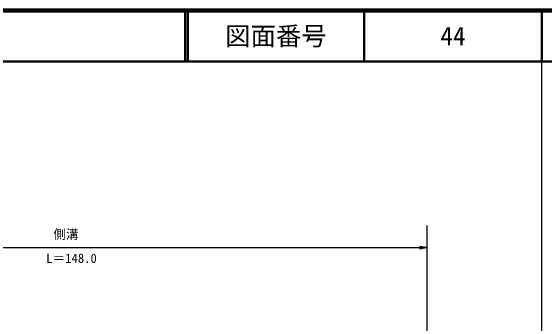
# Model space of a CAD drawing. Units: millimetres, scale not verified. Extents: x 40000 to 680000, y 20000 to 380000.
# Drawn here: x 474356 to 579500, y 318320 to 380000 of the extents above; entities that cross this region are included whole.
import ezdxf
from ezdxf.enums import TextEntityAlignment as Align

# ---------------------------------------------------------------- set-up
doc = ezdxf.new("R2010")
doc.units = ezdxf.units.MM
doc.header["$LTSCALE"] = 1000
for name, color, linetype, lineweight in [('M-STR-STR3', 7, 'Continuous', 25), ('M-TTL', 2, 'Continuous', 140), ('M-TTL-BAND', 7, 'Continuous', 25), ('M-TTL-LINE', 7, 'Continuous', 50)]:
    doc.layers.add(name, color=color, linetype=linetype, lineweight=lineweight)
doc.layers.add('M-TTL-TXT', color=7, linetype='Continuous')
doc.styles.add('ＭＳ ゴシック', font='')
doc.styles.get('ＭＳ ゴシック').set_extended_font_data('MS Gothic')

# ---------------------------------------------------------------- blocks, each defined once
blk = doc.blocks.new('open_arrow')
at = {"color": 0, "linetype": 'Continuous', "lineweight": -2}
blk.add_lwpolyline([(7.5, 1.25), (0, 0), (7.5, -1.25)], dxfattribs=at)

msp = doc.modelspace()

# ---------------------------------------------------------------- linework, layer by layer
at = {"layer": 'M-STR-STR3'}
for p, q in [((556326, 337606), (556326, 296672)), ((413344, 333263), (556326, 333263))]:
    msp.add_line(p, q, dxfattribs=at)
at = {"layer": 'M-TTL'}
msp.add_line((680000, 380000), (40000, 380000), dxfattribs=at)
at = {"layer": 'M-TTL-BAND'}
msp.add_line((579000, 20000), (579000, 370000), dxfattribs=at)
at = {"layer": 'M-TTL-LINE'}
for p, q in [((508747, 380000), (508747, 370000)), ((509247, 380000), (509247, 370000)), ((543997, 380000), (543997, 370000)), ((579000, 380000), (579000, 370000)), ((40000, 370000), (680000, 370000))]:
    msp.add_line(p, q, dxfattribs=at)

# ---------------------------------------------------------------- block references
at = {"layer": 'M-STR-STR3', "xscale": 193, "yscale": 193, "rotation": 180}
msp.add_blockref('open_arrow', (556326, 333263), dxfattribs=at)

# ---------------------------------------------------------------- texts
at = {"layer": 'M-STR-STR3', "style": 'ＭＳ ゴシック'}
for s, p in [('側溝', (482746, 334435)), ('L＝148.0', (481350, 329696))]:
    msp.add_text(s, height=1833, dxfattribs=at).set_placement(p, align=Align.BOTTOM_LEFT)
at = {"layer": 'M-TTL-TXT', "style": 'ＭＳ ゴシック'}
for s, p in [('図面番号', (526622, 375000)), ('44', (561497, 375000))]:
    msp.add_text(s, height=3666, dxfattribs=at).set_placement(p, align=Align.MIDDLE_CENTER)

doc.saveas('drawing.dxf')
